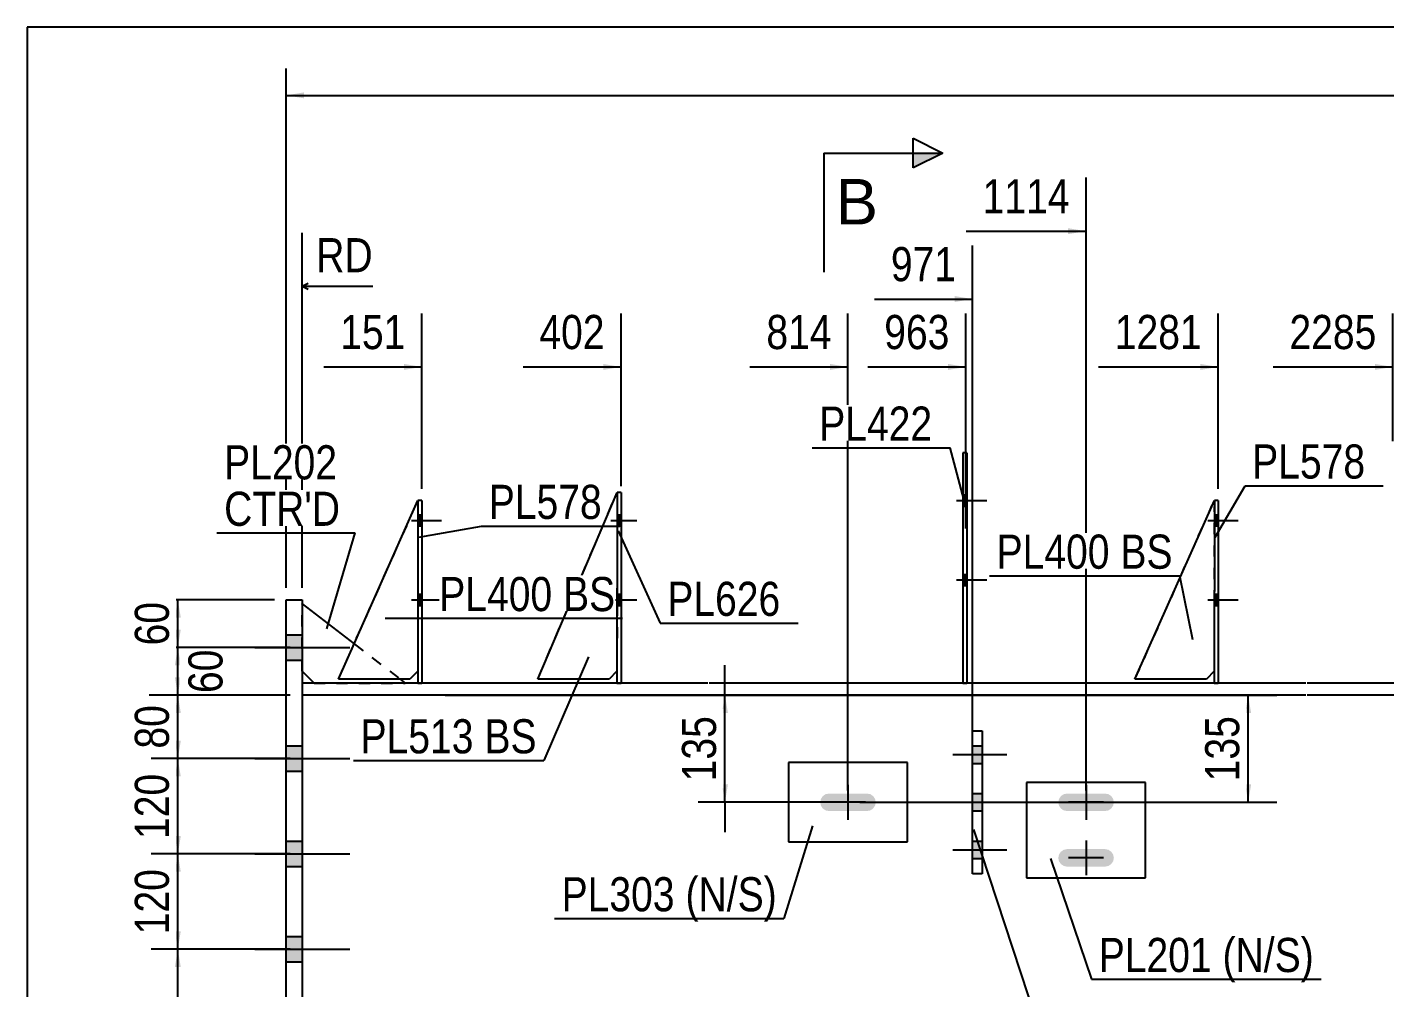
# Model space of a CAD drawing. Header units: millimetres. Extents: x -351 to 51, y -181 to 96.
# Drawn here: x -348.6 to -234.5, y 15.4 to 96.1 of the extents above; entities that cross this region are included whole.
import ezdxf

# ---------------------------------------------------------------- set-up
doc = ezdxf.new("R2010")
doc.units = ezdxf.units.MM
doc.linetypes.add('DXK_LINE_DOT1', pattern=[1.8814, 0.9407, -0.9407])
doc.styles.add('Arial', font='ARIAL.TTF', dxfattribs={"height": 0.2})
doc.styles.add('Arial Narrow', font='ARIALN.TTF', dxfattribs={"height": 0.2})

# ---------------------------------------------------------------- blocks, each defined once
blk = doc.blocks.new('Unknown-623466838-1210')
at = {"color": 5, "linetype": 'Continuous'}
for p, q in [((51.41, 96.07), (-348.59, 96.07)), ((-348.59, 96.07), (-348.59, -180.93))]:
    blk.add_line(p, q, dxfattribs=at)
blk = doc.blocks.new('Part-623466838-2021 - 1946')
at = {"color": 7, "linetype": 'DXK_LINE_DOT1'}
for p, q in [((-291.4, 40), (-325.49, 40)), ((-325.49, 40), (-325.49, -20)), ((-241.17, 40), (-291.3, 40)), ((-209.11, 40), (-241.07, 40))]:
    blk.add_line(p, q, dxfattribs=at)
blk = doc.blocks.new('Part-623466838-2011 - 1946')
at = {"color": 2, "linetype": 'Continuous'}
for p, q in [((-291.4, 41), (-325.49, 41)), ((-325.49, 41), (-325.49, 40)), ((-291.4, 40), (-325.49, 40)), ((-241.17, 41), (-291.3, 41)), ((-241.17, 40), (-291.3, 40)), ((-209.11, 41), (-241.07, 41)), ((-209.11, 40), (-241.07, 40))]:
    blk.add_line(p, q, dxfattribs=at)
blk = doc.blocks.new('Part-623466838-2350 - 1946')
at = {"color": 2, "linetype": 'Continuous'}
for p, q in [((-315.43, 56.33), (-315.77, 56.33)), ((-315.77, 56.33), (-315.77, 41)), ((-315.43, 56.33), (-315.44, 41))]:
    blk.add_line(p, q, dxfattribs=at)
at = {"color": 7, "linetype": 'DXK_LINE_DOT1'}
blk.add_line((-315.77, 41), (-315.44, 41), dxfattribs=at)
blk = doc.blocks.new('Part-623466838-2225 - 1946')
at = {"color": 2, "linetype": 'Continuous'}
for p, q in [((-326.82, 48), (-325.49, 48)), ((-326.82, -28), (-326.82, 48)), ((-325.49, 48), (-325.49, -28)), ((-325.49, -28), (-326.82, -28))]:
    blk.add_line(p, q, dxfattribs=at)
blk = doc.blocks.new('Part-623466838-21240 - 1946')
at = {"color": 2, "linetype": 'Continuous'}
for p, q in [((-299.03, 57), (-299.04, 41)), ((-298.7, 57), (-299.03, 57)), ((-298.7, 57), (-298.7, 41))]:
    blk.add_line(p, q, dxfattribs=at)
at = {"color": 7, "linetype": 'DXK_LINE_DOT1'}
blk.add_line((-299.04, 41), (-298.7, 41), dxfattribs=at)
blk = doc.blocks.new('Part-623466838-2254 - 1946')
at = {"color": 2, "linetype": 'Continuous'}
for p, q in [((-325.49, 47.67), (-321.12, 44.3)), ((-325.49, 42), (-324.49, 41)), ((-317.25, 41.33), (-316.82, 41))]:
    blk.add_line(p, q, dxfattribs=at)
at = {"color": 7, "linetype": 'DXK_LINE_DOT1'}
for p, q in [((-325.49, 42), (-325.49, 47.67)), ((-321.12, 44.3), (-317.25, 41.33)), ((-324.49, 41), (-316.82, 41))]:
    blk.add_line(p, q, dxfattribs=at)
blk = doc.blocks.new('Part-623466838-2530 - 1946')
at = {"color": 2, "linetype": 'Continuous'}
for p, q in [((-269.17, 37), (-268.37, 37)), ((-269.17, 25), (-269.17, 37)), ((-268.37, 37), (-268.37, 25)), ((-268.37, 25), (-269.17, 25))]:
    blk.add_line(p, q, dxfattribs=at)
blk = doc.blocks.new('Part-623466838-2281 - 1946')
at = {"color": 2, "linetype": 'Continuous'}
for p, q in [((-254.64, 32.67), (-264.64, 32.67)), ((-264.64, 32.67), (-264.64, 24.67)), ((-254.64, 24.67), (-254.64, 32.67)), ((-264.64, 24.67), (-254.64, 24.67))]:
    blk.add_line(p, q, dxfattribs=at)
blk = doc.blocks.new('Part-623466838-2318 - 1946')
at = {"color": 2, "linetype": 'Continuous'}
for p, q in [((-248.86, 56.33), (-248.87, 41)), ((-248.53, 56.33), (-248.86, 56.33)), ((-248.53, 56.33), (-248.53, 41))]:
    blk.add_line(p, q, dxfattribs=at)
at = {"color": 7, "linetype": 'DXK_LINE_DOT1'}
blk.add_line((-248.87, 41), (-248.53, 41), dxfattribs=at)
blk = doc.blocks.new('Bolt-623466838-2541 - 1946')
at = {"linetype": 'Continuous'}
for points in [[(-261.75, 31.52), (-261.91, 31.28), (-261.97, 31), (-261.91, 30.72), (-261.75, 30.48), (-261.52, 30.32), (-261.24, 30.27), (-258.04, 30.27), (-257.75, 30.32), (-257.52, 30.48), (-257.36, 30.72), (-257.3, 31), (-257.36, 31.28), (-257.52, 31.52), (-257.75, 31.68), (-258.04, 31.73), (-261.24, 31.73), (-261.52, 31.68)], [(-261.75, 26.85), (-261.91, 26.61), (-261.97, 26.33), (-261.91, 26.05), (-261.75, 25.82), (-261.52, 25.66), (-261.24, 25.6), (-258.04, 25.6), (-257.75, 25.66), (-257.52, 25.82), (-257.36, 26.05), (-257.3, 26.33), (-257.36, 26.61), (-257.52, 26.85), (-257.75, 27.01), (-258.04, 27.07), (-261.24, 27.07), (-261.52, 27.01)]]:
    blk.add_hatch(color=3, dxfattribs=at).paths.add_polyline_path(points)
at = {"color": 3, "linetype": 'Continuous'}
for p, q in [((-259.64, 32.47), (-259.64, 29.53)), ((-258.17, 31), (-261.1, 31)), ((-259.64, 27.8), (-259.64, 24.87)), ((-258.17, 26.33), (-261.1, 26.33))]:
    blk.add_line(p, q, dxfattribs=at)
blk = doc.blocks.new('Bolt-623466838-2543 - 1946')
at = {"linetype": 'Continuous'}
for points in [[(-326.82, 45.07), (-326.82, 42.93), (-325.49, 42.93), (-325.49, 45.07)], [(-326.82, 45.07), (-326.82, 42.93), (-325.49, 42.93), (-325.49, 45.07)], [(-326.82, 35.73), (-326.82, 33.6), (-325.49, 33.6), (-325.49, 35.73)], [(-326.82, 35.73), (-326.82, 33.6), (-325.49, 33.6), (-325.49, 35.73)], [(-326.82, 27.73), (-326.82, 25.6), (-325.49, 25.6), (-325.49, 27.73)], [(-326.82, 27.73), (-326.82, 25.6), (-325.49, 25.6), (-325.49, 27.73)], [(-326.82, 19.73), (-326.82, 17.6), (-325.49, 17.6), (-325.49, 19.73)], [(-326.82, 19.73), (-326.82, 17.6), (-325.49, 17.6), (-325.49, 19.73)], [(-326.82, 2.4), (-326.82, 0.27), (-325.49, 0.27), (-325.49, 2.4)], [(-326.82, 2.4), (-326.82, 0.27), (-325.49, 0.27), (-325.49, 2.4)], [(-326.82, -5.6), (-326.82, -7.73), (-325.49, -7.73), (-325.49, -5.6)], [(-326.82, -5.6), (-326.82, -7.73), (-325.49, -7.73), (-325.49, -5.6)], [(-326.82, -13.6), (-326.82, -15.73), (-325.49, -15.73), (-325.49, -13.6)], [(-326.82, -13.6), (-326.82, -15.73), (-325.49, -15.73), (-325.49, -13.6)], [(-326.82, -22.93), (-326.82, -25.07), (-325.49, -25.07), (-325.49, -22.93)], [(-326.82, -22.93), (-326.82, -25.07), (-325.49, -25.07), (-325.49, -22.93)]]:
    blk.add_hatch(color=3, dxfattribs=at).paths.add_polyline_path(points)
at = {"color": 3, "linetype": 'Continuous'}
for p, q in [((-326.82, 45.07), (-325.49, 45.07)), ((-326.82, 45.07), (-325.49, 45.07)), ((-329.47, 44), (-321.49, 44)), ((-329.47, 44), (-321.49, 44)), ((-326.82, 42.93), (-325.49, 42.93)), ((-326.82, 42.93), (-325.49, 42.93)), ((-326.82, 35.73), (-325.49, 35.73)), ((-326.82, 35.73), (-325.49, 35.73)), ((-329.47, 34.67), (-321.49, 34.67)), ((-329.47, 34.67), (-321.49, 34.67)), ((-326.82, 33.6), (-325.49, 33.6)), ((-326.82, 33.6), (-325.49, 33.6)), ((-326.82, 27.73), (-325.49, 27.73)), ((-326.82, 27.73), (-325.49, 27.73)), ((-329.47, 26.67), (-321.49, 26.67)), ((-329.47, 26.67), (-321.49, 26.67)), ((-326.82, 25.6), (-325.49, 25.6)), ((-326.82, 25.6), (-325.49, 25.6)), ((-326.82, 19.73), (-325.49, 19.73)), ((-326.82, 19.73), (-325.49, 19.73)), ((-329.47, 18.67), (-321.49, 18.67)), ((-329.47, 18.67), (-321.49, 18.67)), ((-326.82, 17.6), (-325.49, 17.6)), ((-326.82, 17.6), (-325.49, 17.6)), ((-326.82, 2.4), (-325.49, 2.4)), ((-326.82, 2.4), (-325.49, 2.4)), ((-329.47, 1.33), (-321.49, 1.33)), ((-329.47, 1.33), (-321.49, 1.33)), ((-326.82, 0.27), (-325.49, 0.27)), ((-326.82, 0.27), (-325.49, 0.27)), ((-326.82, -5.6), (-325.49, -5.6)), ((-326.82, -5.6), (-325.49, -5.6)), ((-329.47, -6.67), (-321.49, -6.67)), ((-329.47, -6.67), (-321.49, -6.67)), ((-326.82, -7.73), (-325.49, -7.73)), ((-326.82, -7.73), (-325.49, -7.73)), ((-326.82, -13.6), (-325.49, -13.6)), ((-326.82, -13.6), (-325.49, -13.6)), ((-329.47, -14.67), (-321.49, -14.67)), ((-329.47, -14.67), (-321.49, -14.67)), ((-326.82, -15.73), (-325.49, -15.73)), ((-326.82, -15.73), (-325.49, -15.73)), ((-326.82, -22.93), (-325.49, -22.93)), ((-326.82, -22.93), (-325.49, -22.93)), ((-329.47, -24), (-321.49, -24)), ((-329.47, -24), (-321.49, -24)), ((-326.82, -25.07), (-325.49, -25.07)), ((-326.82, -25.07), (-325.49, -25.07))]:
    blk.add_line(p, q, dxfattribs=at)
blk = doc.blocks.new('Bolt-623466838-2546 - 1946')
at = {"linetype": 'Continuous'}
for points in [[(-248.53, 54.2), (-248.53, 55.13), (-248.86, 55.13), (-248.86, 54.2)], [(-248.53, 54.2), (-248.53, 55.13), (-248.86, 55.13), (-248.86, 54.2)], [(-248.53, 54.2), (-248.53, 55.13), (-248.86, 55.13), (-248.86, 54.2)], [(-248.53, 47.53), (-248.53, 48.47), (-248.86, 48.47), (-248.87, 47.53)], [(-248.53, 47.53), (-248.53, 48.47), (-248.86, 48.47), (-248.87, 47.53)], [(-248.53, 47.53), (-248.53, 48.47), (-248.86, 48.47), (-248.87, 47.53)]]:
    blk.add_hatch(color=3, dxfattribs=at).paths.add_polyline_path(points)
at = {"color": 3, "linetype": 'Continuous'}
for p, q in [((-248.86, 55.13), (-248.53, 55.13)), ((-248.86, 55.13), (-248.53, 55.13)), ((-248.86, 55.13), (-248.53, 55.13)), ((-249.4, 54.67), (-246.86, 54.67)), ((-249.4, 54.67), (-246.86, 54.67)), ((-249.4, 54.67), (-246.86, 54.67)), ((-248.86, 54.2), (-248.53, 54.2)), ((-248.86, 54.2), (-248.53, 54.2)), ((-248.86, 54.2), (-248.53, 54.2)), ((-249.4, 48), (-246.86, 48)), ((-249.4, 48), (-246.86, 48)), ((-249.4, 48), (-246.86, 48)), ((-248.86, 48.47), (-248.53, 48.47)), ((-248.86, 48.47), (-248.53, 48.47)), ((-248.86, 48.47), (-248.53, 48.47)), ((-248.87, 47.53), (-248.53, 47.53)), ((-248.87, 47.53), (-248.53, 47.53)), ((-248.87, 47.53), (-248.53, 47.53))]:
    blk.add_line(p, q, dxfattribs=at)
blk = doc.blocks.new('Bolt-623466838-2554 - 1946')
at = {"linetype": 'Continuous'}
for points in [[(-315.43, 54.2), (-315.43, 55.13), (-315.77, 55.13), (-315.77, 54.2)], [(-315.43, 54.2), (-315.43, 55.13), (-315.77, 55.13), (-315.77, 54.2)], [(-315.43, 54.2), (-315.43, 55.13), (-315.77, 55.13), (-315.77, 54.2)], [(-315.44, 47.53), (-315.44, 48.47), (-315.77, 48.47), (-315.77, 47.53)], [(-315.44, 47.53), (-315.44, 48.47), (-315.77, 48.47), (-315.77, 47.53)], [(-315.44, 47.53), (-315.44, 48.47), (-315.77, 48.47), (-315.77, 47.53)]]:
    blk.add_hatch(color=3, dxfattribs=at).paths.add_polyline_path(points)
at = {"color": 3, "linetype": 'Continuous'}
for p, q in [((-315.77, 55.13), (-315.43, 55.13)), ((-315.77, 55.13), (-315.43, 55.13)), ((-315.77, 55.13), (-315.43, 55.13)), ((-316.3, 54.67), (-313.77, 54.67)), ((-316.3, 54.67), (-313.77, 54.67)), ((-316.3, 54.67), (-313.77, 54.67)), ((-315.77, 54.2), (-315.43, 54.2)), ((-315.77, 54.2), (-315.43, 54.2)), ((-315.77, 54.2), (-315.43, 54.2)), ((-316.3, 48), (-313.77, 48)), ((-316.3, 48), (-313.77, 48)), ((-316.3, 48), (-313.77, 48)), ((-315.77, 48.47), (-315.44, 48.47)), ((-315.77, 48.47), (-315.44, 48.47)), ((-315.77, 48.47), (-315.44, 48.47)), ((-315.77, 47.53), (-315.44, 47.53)), ((-315.77, 47.53), (-315.44, 47.53)), ((-315.77, 47.53), (-315.44, 47.53))]:
    blk.add_line(p, q, dxfattribs=at)
blk = doc.blocks.new('Bolt-623466838-2555 - 1946')
at = {"linetype": 'Continuous'}
for points in [[(-269.65, 55.87), (-269.65, 56.8), (-269.98, 56.8), (-269.98, 55.87)], [(-269.65, 55.87), (-269.65, 56.8), (-269.98, 56.8), (-269.98, 55.87)], [(-269.65, 49.2), (-269.65, 50.13), (-269.98, 50.13), (-269.98, 49.2)], [(-269.65, 49.2), (-269.65, 50.13), (-269.98, 50.13), (-269.98, 49.2)]]:
    blk.add_hatch(color=3, dxfattribs=at).paths.add_polyline_path(points)
at = {"color": 3, "linetype": 'Continuous'}
for p, q in [((-270.52, 56.33), (-267.98, 56.33)), ((-270.52, 56.33), (-267.98, 56.33)), ((-269.98, 56.8), (-269.65, 56.8)), ((-269.98, 56.8), (-269.65, 56.8)), ((-269.98, 55.87), (-269.65, 55.87)), ((-269.98, 55.87), (-269.65, 55.87)), ((-270.52, 49.67), (-267.98, 49.67)), ((-270.52, 49.67), (-267.98, 49.67)), ((-269.98, 50.13), (-269.65, 50.13)), ((-269.98, 50.13), (-269.65, 50.13)), ((-269.98, 49.2), (-269.65, 49.2)), ((-269.98, 49.2), (-269.65, 49.2))]:
    blk.add_line(p, q, dxfattribs=at)
blk = doc.blocks.new('Bolt-623466838-2556 - 1946')
at = {"linetype": 'Continuous'}
for points in [[(-269.17, 35.73), (-269.17, 34.27), (-268.37, 34.27), (-268.37, 35.73)], [(-269.17, 31.73), (-269.17, 30.27), (-268.37, 30.27), (-268.37, 31.73)], [(-269.17, 27.73), (-269.17, 26.27), (-268.37, 26.27), (-268.37, 27.73)]]:
    blk.add_hatch(color=3, dxfattribs=at).paths.add_polyline_path(points)
at = {"color": 3, "linetype": 'Continuous'}
for p, q in [((-269.17, 35.73), (-268.37, 35.73)), ((-270.83, 35), (-266.3, 35)), ((-269.17, 34.27), (-268.37, 34.27)), ((-270.83, 31), (-266.3, 31)), ((-269.17, 31.73), (-268.37, 31.73)), ((-269.17, 30.27), (-268.37, 30.27)), ((-269.17, 27.73), (-268.37, 27.73)), ((-270.83, 27), (-266.3, 27)), ((-269.17, 26.27), (-268.37, 26.27))]:
    blk.add_line(p, q, dxfattribs=at)
blk = doc.blocks.new('Bolt-623466838-2557 - 1946')
at = {"linetype": 'Continuous'}
blk.add_hatch(color=3, dxfattribs=at).paths.add_polyline_path([(-281.75, 31.52), (-281.91, 31.28), (-281.97, 31), (-281.91, 30.72), (-281.75, 30.48), (-281.52, 30.32), (-281.24, 30.27), (-278.04, 30.27), (-277.75, 30.32), (-277.52, 30.48), (-277.36, 30.72), (-277.3, 31), (-277.36, 31.28), (-277.52, 31.52), (-277.75, 31.68), (-278.04, 31.73), (-281.24, 31.73), (-281.52, 31.68)])
at = {"color": 3, "linetype": 'Continuous'}
for p, q in [((-279.64, 32.47), (-279.64, 29.53)), ((-278.17, 31), (-281.1, 31))]:
    blk.add_line(p, q, dxfattribs=at)
blk = doc.blocks.new('Part-623466838-2610 - 1946')
at = {"color": 2, "linetype": 'Continuous'}
for p, q in [((-274.63, 34.33), (-284.64, 34.33)), ((-284.64, 34.33), (-284.64, 27.67)), ((-274.63, 27.67), (-274.63, 34.33)), ((-284.64, 27.67), (-274.63, 27.67))]:
    blk.add_line(p, q, dxfattribs=at)
blk = doc.blocks.new('Bolt-623466838-21248 - 1946')
at = {"linetype": 'Continuous'}
for points in [[(-298.7, 54.2), (-298.7, 55.13), (-299.03, 55.13), (-299.03, 54.2)], [(-298.7, 54.2), (-298.7, 55.13), (-299.03, 55.13), (-299.03, 54.2)], [(-298.7, 54.2), (-298.7, 55.13), (-299.03, 55.13), (-299.03, 54.2)], [(-298.7, 47.53), (-298.7, 48.47), (-299.04, 48.47), (-299.04, 47.53)], [(-298.7, 47.53), (-298.7, 48.47), (-299.04, 48.47), (-299.04, 47.53)], [(-298.7, 47.53), (-298.7, 48.47), (-299.04, 48.47), (-299.04, 47.53)]]:
    blk.add_hatch(color=3, dxfattribs=at).paths.add_polyline_path(points)
at = {"color": 3, "linetype": 'Continuous'}
for p, q in [((-299.03, 55.13), (-298.7, 55.13)), ((-299.03, 55.13), (-298.7, 55.13)), ((-299.03, 55.13), (-298.7, 55.13)), ((-299.57, 54.67), (-297.37, 54.67)), ((-299.57, 54.67), (-297.37, 54.67)), ((-299.57, 54.67), (-297.37, 54.67)), ((-299.03, 54.2), (-298.7, 54.2)), ((-299.03, 54.2), (-298.7, 54.2)), ((-299.03, 54.2), (-298.7, 54.2)), ((-299.57, 48), (-297.37, 48)), ((-299.57, 48), (-297.37, 48)), ((-299.57, 48), (-297.37, 48)), ((-299.04, 48.47), (-298.7, 48.47)), ((-299.04, 48.47), (-298.7, 48.47)), ((-299.04, 48.47), (-298.7, 48.47)), ((-299.04, 47.53), (-298.7, 47.53)), ((-299.04, 47.53), (-298.7, 47.53)), ((-299.04, 47.53), (-298.7, 47.53))]:
    blk.add_line(p, q, dxfattribs=at)
blk = doc.blocks.new('Part-623466838-2640 - 1946')
at = {"color": 2, "linetype": 'Continuous'}
for p, q in [((-269.65, 60.33), (-269.98, 60.33)), ((-269.98, 60.33), (-269.98, 41)), ((-269.65, 60.33), (-269.65, 41))]:
    blk.add_line(p, q, dxfattribs=at)
at = {"color": 7, "linetype": 'DXK_LINE_DOT1'}
blk.add_line((-269.98, 41), (-269.65, 41), dxfattribs=at)
blk = doc.blocks.new('Part-623466838-12583 - 1946')
at = {"color": 2, "linetype": 'Continuous'}
for p, q in [((-255.53, 41.33), (-248.86, 56.33)), ((-249.53, 41.33), (-255.53, 41.33)), ((-248.87, 42), (-249.53, 41.33))]:
    blk.add_line(p, q, dxfattribs=at)
at = {"color": 7, "linetype": 'DXK_LINE_DOT1'}
blk.add_line((-248.86, 56.33), (-248.87, 42), dxfattribs=at)
blk = doc.blocks.new('Part-623466838-12584 - 1946')
at = {"color": 2, "linetype": 'Continuous'}
for p, q in [((-322.44, 41.33), (-315.77, 56.33)), ((-316.44, 41.33), (-322.44, 41.33)), ((-315.77, 42), (-316.44, 41.33))]:
    blk.add_line(p, q, dxfattribs=at)
at = {"color": 7, "linetype": 'DXK_LINE_DOT1'}
blk.add_line((-315.77, 56.33), (-315.77, 42), dxfattribs=at)
blk = doc.blocks.new('Part-623466838-12590 - 1946')
at = {"color": 7, "linetype": 'DXK_LINE_DOT1'}
for p, q in [((-255.53, 41.33), (-248.86, 56.33)), ((-249.53, 41.33), (-255.53, 41.33)), ((-248.87, 42), (-249.53, 41.33))]:
    blk.add_line(p, q, dxfattribs=at)
blk = doc.blocks.new('Part-623466838-12591 - 1946')
at = {"color": 7, "linetype": 'DXK_LINE_DOT1'}
for p, q in [((-322.44, 41.33), (-315.77, 56.33)), ((-316.44, 41.33), (-322.44, 41.33)), ((-315.77, 42), (-316.44, 41.33))]:
    blk.add_line(p, q, dxfattribs=at)
blk = doc.blocks.new('Part-623466838-21241 - 1946')
at = {"color": 7, "linetype": 'DXK_LINE_DOT1'}
for p, q in [((-305.7, 41.33), (-299.03, 57)), ((-299.03, 57), (-299.04, 42)), ((-299.7, 41.33), (-305.7, 41.33)), ((-299.04, 42), (-299.7, 41.33))]:
    blk.add_line(p, q, dxfattribs=at)
blk = doc.blocks.new('Part-623466838-21242 - 1946')
at = {"color": 2, "linetype": 'Continuous'}
for p, q in [((-305.7, 41.33), (-299.03, 57)), ((-299.7, 41.33), (-305.7, 41.33)), ((-299.04, 42), (-299.7, 41.33))]:
    blk.add_line(p, q, dxfattribs=at)
blk = doc.blocks.new('StraightDimension-623466838-10819 - 1946')
at = {"linetype": 'Continuous'}
for points in [[(-336.18, 17.17), (-335.93, 18.67), (-335.68, 17.17)], [(-335.68, 2.83), (-335.93, 1.33), (-336.18, 2.83)]]:
    blk.add_hatch(color=7, dxfattribs=at).paths.add_polyline_path(points)
at = {"color": 7, "linetype": 'Continuous'}
for p, q in [((-326.49, 18.67), (-338.18, 18.67)), ((-335.93, 1.33), (-335.93, 18.67)), ((-326.49, 1.33), (-338.18, 1.33))]:
    blk.add_line(p, q, dxfattribs=at)
at = {"color": 0}
blk.add_wipeout([(-336.08, 13.34), (-340.28, 13.34), (-340.28, 6.66), (-336.08, 6.66)], dxfattribs=at)
at = {"color": 3, "style": 'Arial Narrow'}
blk.add_text('260', height=2.863, rotation=90.0002, dxfattribs=at).set_placement((-336.68, 7.26))
blk = doc.blocks.new('StraightDimension-623466838-3139 - 1946')
at = {"linetype": 'Continuous'}
blk.add_hatch(color=7, dxfattribs=at).paths.add_polyline_path([(-325.32, 90.1), (-326.82, 90.35), (-325.32, 90.6)])
at = {"color": 7, "linetype": 'Continuous'}
for p, q in [((-326.82, 49), (-326.82, 92.6)), ((-326.82, 90.35), (35.49, 90.35))]:
    blk.add_line(p, q, dxfattribs=at)
blk = doc.blocks.new('StraightDimension-623466838-11013 - 1946')
at = {"linetype": 'Continuous'}
for points in [[(-246.27, 38.5), (-246.02, 40), (-245.77, 38.5)], [(-245.77, 32.5), (-246.02, 31), (-246.27, 32.5)]]:
    blk.add_hatch(color=7, dxfattribs=at).paths.add_polyline_path(points)
at = {"color": 7, "linetype": 'Continuous'}
for p, q in [((-313.48, 40), (-243.62, 40)), ((-246.02, 31), (-246.02, 40)), ((-278.64, 31), (-243.62, 31))]:
    blk.add_line(p, q, dxfattribs=at)
at = {"color": 0}
blk.add_wipeout([(-246.17, 38.84), (-250.37, 38.84), (-250.37, 32.16), (-246.17, 32.16)], dxfattribs=at)
at = {"color": 3, "style": 'Arial Narrow'}
blk.add_text('135', height=2.863, rotation=90.0002, dxfattribs=at).set_placement((-246.77, 32.76))
blk = doc.blocks.new('StraightDimension-623466838-10817 - 1946')
at = {"linetype": 'Continuous'}
for points in [[(-336.18, 33.17), (-335.93, 34.67), (-335.68, 33.17)], [(-335.68, 28.17), (-335.93, 26.67), (-336.18, 28.17)]]:
    blk.add_hatch(color=7, dxfattribs=at).paths.add_polyline_path(points)
at = {"color": 7, "linetype": 'Continuous'}
for p, q in [((-326.48, 34.67), (-338.18, 34.67)), ((-335.93, 26.67), (-335.93, 34.67)), ((-326.49, 26.67), (-338.18, 26.67))]:
    blk.add_line(p, q, dxfattribs=at)
at = {"color": 0}
blk.add_wipeout([(-336.08, 34.01), (-340.28, 34.01), (-340.28, 27.32), (-336.08, 27.32)], dxfattribs=at)
at = {"color": 3, "style": 'Arial Narrow'}
blk.add_text('120', height=2.863, rotation=90.0002, dxfattribs=at).set_placement((-336.68, 27.92))
blk = doc.blocks.new('StraightDimension-623466838-25640 - 1946')
at = {"linetype": 'Continuous'}
blk.add_hatch(color=7, dxfattribs=at).paths.add_polyline_path([(-250.03, 67.8), (-248.53, 67.55), (-250.03, 67.3)])
at = {"color": 7, "linetype": 'Continuous'}
for p, q in [((-248.53, 57.33), (-248.53, 72.05)), ((-258.59, 67.55), (-248.53, 67.55))]:
    blk.add_line(p, q, dxfattribs=at)
at = {"color": 0}
blk.add_wipeout([(-249.31, 68.45), (-249.31, 72.65), (-257.82, 72.65), (-257.82, 68.45)], dxfattribs=at)
at = {"color": 3, "style": 'Arial Narrow'}
blk.add_text('1281', height=2.863, dxfattribs=at).set_placement((-257.22, 69.05))
blk = doc.blocks.new('StraightDimension-623466838-10815 - 1946')
at = {"linetype": 'Continuous'}
for points in [[(-336.18, 42.5), (-335.93, 44), (-335.68, 42.5)], [(-335.68, 41.5), (-335.93, 40), (-336.18, 41.5)]]:
    blk.add_hatch(color=7, dxfattribs=at).paths.add_polyline_path(points)
at = {"color": 7, "linetype": 'Continuous'}
for p, q in [((-326.49, 44), (-338.33, 44)), ((-335.93, 40), (-335.93, 44)), ((-326.49, 40), (-338.33, 40))]:
    blk.add_line(p, q, dxfattribs=at)
at = {"color": 0}
blk.add_wipeout([(-331.58, 44.43), (-335.78, 44.43), (-335.78, 39.57), (-331.58, 39.57)], dxfattribs=at)
at = {"color": 3, "style": 'Arial Narrow'}
blk.add_text('60', height=2.863, rotation=90.0002, dxfattribs=at).set_placement((-332.18, 40.17))
blk = doc.blocks.new('StraightDimension-623466838-10814 - 1946')
at = {"linetype": 'Continuous'}
for points in [[(-336.18, 46.5), (-335.93, 48), (-335.68, 46.5)], [(-335.68, 45.5), (-335.93, 44), (-336.18, 45.5)]]:
    blk.add_hatch(color=7, dxfattribs=at).paths.add_polyline_path(points)
at = {"color": 7, "linetype": 'Continuous'}
for p, q in [((-327.82, 48), (-338.18, 48)), ((-335.93, 44), (-335.93, 48)), ((-326.49, 44), (-338.18, 44))]:
    blk.add_line(p, q, dxfattribs=at)
at = {"color": 0}
blk.add_wipeout([(-336.08, 48.43), (-340.28, 48.43), (-340.28, 43.57), (-336.08, 43.57)], dxfattribs=at)
at = {"color": 3, "style": 'Arial Narrow'}
blk.add_text('60', height=2.863, rotation=90.0002, dxfattribs=at).set_placement((-336.68, 44.17))
blk = doc.blocks.new('StraightDimension-623466838-10816 - 1946')
at = {"linetype": 'Continuous'}
for points in [[(-336.18, 38.5), (-335.93, 40), (-335.68, 38.5)], [(-335.68, 36.17), (-335.93, 34.67), (-336.18, 36.17)]]:
    blk.add_hatch(color=7, dxfattribs=at).paths.add_polyline_path(points)
at = {"color": 7, "linetype": 'Continuous'}
for p, q in [((-326.49, 40), (-338.18, 40)), ((-335.93, 34.67), (-335.93, 40)), ((-326.48, 34.67), (-338.18, 34.67))]:
    blk.add_line(p, q, dxfattribs=at)
at = {"color": 0}
blk.add_wipeout([(-336.08, 39.76), (-340.28, 39.76), (-340.28, 34.91), (-336.08, 34.91)], dxfattribs=at)
at = {"color": 3, "style": 'Arial Narrow'}
blk.add_text('80', height=2.863, rotation=90.0002, dxfattribs=at).set_placement((-336.68, 35.51))
blk = doc.blocks.new('StraightDimension-623466838-25644 - 1946')
at = {"linetype": 'Continuous'}
blk.add_hatch(color=7, dxfattribs=at).paths.add_polyline_path([(-281.14, 67.8), (-279.64, 67.55), (-281.14, 67.3)])
at = {"color": 7, "linetype": 'Continuous'}
for p, q in [((-279.64, 32), (-279.64, 72.05)), ((-287.87, 67.55), (-279.64, 67.55))]:
    blk.add_line(p, q, dxfattribs=at)
at = {"color": 0}
blk.add_wipeout([(-280.41, 68.45), (-280.41, 72.65), (-287.09, 72.65), (-287.09, 68.45)], dxfattribs=at)
at = {"color": 3, "style": 'Arial Narrow'}
blk.add_text('814', height=2.863, dxfattribs=at).set_placement((-286.49, 69.05))
blk = doc.blocks.new('StraightDimension-623466838-10818 - 1946')
at = {"linetype": 'Continuous'}
for points in [[(-336.18, 25.17), (-335.93, 26.67), (-335.68, 25.17)], [(-335.68, 20.17), (-335.93, 18.67), (-336.18, 20.17)]]:
    blk.add_hatch(color=7, dxfattribs=at).paths.add_polyline_path(points)
at = {"color": 7, "linetype": 'Continuous'}
for p, q in [((-326.49, 26.67), (-338.18, 26.67)), ((-335.93, 18.67), (-335.93, 26.67)), ((-326.49, 18.67), (-338.18, 18.67))]:
    blk.add_line(p, q, dxfattribs=at)
at = {"color": 0}
blk.add_wipeout([(-336.08, 26.01), (-340.28, 26.01), (-340.28, 19.32), (-336.08, 19.32)], dxfattribs=at)
at = {"color": 3, "style": 'Arial Narrow'}
blk.add_text('120', height=2.863, rotation=90.0002, dxfattribs=at).set_placement((-336.68, 19.92))
blk = doc.blocks.new('StraightDimension-623466838-25352 - 1946')
at = {"linetype": 'Continuous'}
for points in [[(-290.22, 38.5), (-289.97, 40), (-289.72, 38.5)], [(-289.72, 32.5), (-289.97, 31), (-290.22, 32.5)]]:
    blk.add_hatch(color=7, dxfattribs=at).paths.add_polyline_path(points)
at = {"color": 7, "linetype": 'Continuous'}
for p, q in [((-289.97, 40), (-289.97, 42.5)), ((-280.64, 40), (-292.22, 40)), ((-289.97, 31), (-289.97, 40)), ((-280.64, 31), (-292.22, 31)), ((-289.97, 31), (-289.97, 28.5))]:
    blk.add_line(p, q, dxfattribs=at)
at = {"color": 0}
blk.add_wipeout([(-290.12, 38.84), (-294.32, 38.84), (-294.32, 32.16), (-290.12, 32.16)], dxfattribs=at)
at = {"color": 3, "style": 'Arial Narrow'}
blk.add_text('135', height=2.863, rotation=90.0002, dxfattribs=at).set_placement((-290.72, 32.76))
blk = doc.blocks.new('StraightDimension-623466838-25639 - 1946')
at = {"linetype": 'Continuous'}
blk.add_hatch(color=7, dxfattribs=at).paths.add_polyline_path([(-235.37, 67.8), (-233.87, 67.55), (-235.37, 67.3)])
at = {"color": 7, "linetype": 'Continuous'}
for p, q in [((-233.87, 61.33), (-233.87, 72.05)), ((-243.93, 67.55), (-233.87, 67.55))]:
    blk.add_line(p, q, dxfattribs=at)
at = {"color": 0}
blk.add_wipeout([(-234.64, 68.45), (-234.64, 72.65), (-243.15, 72.65), (-243.15, 68.45)], dxfattribs=at)
at = {"color": 3, "style": 'Arial Narrow'}
blk.add_text('2285', height=2.863, dxfattribs=at).set_placement((-242.55, 69.05))
blk = doc.blocks.new('StraightDimension-623466838-25641 - 1946')
at = {"linetype": 'Continuous'}
blk.add_hatch(color=7, dxfattribs=at).paths.add_polyline_path([(-261.14, 79.2), (-259.64, 78.95), (-261.14, 78.7)])
at = {"color": 7, "linetype": 'Continuous'}
for p, q in [((-259.64, 32), (-259.64, 83.45)), ((-269.7, 78.95), (-259.64, 78.95))]:
    blk.add_line(p, q, dxfattribs=at)
at = {"color": 0}
blk.add_wipeout([(-260.41, 79.85), (-260.41, 84.05), (-268.92, 84.05), (-268.92, 79.85)], dxfattribs=at)
at = {"color": 3, "style": 'Arial Narrow'}
blk.add_text('1114', height=2.863, dxfattribs=at).set_placement((-268.32, 80.45))
blk = doc.blocks.new('StraightDimension-623466838-25642 - 1946')
at = {"linetype": 'Continuous'}
blk.add_hatch(color=7, dxfattribs=at).paths.add_polyline_path([(-270.67, 73.5), (-269.17, 73.25), (-270.67, 73)])
at = {"color": 7, "linetype": 'Continuous'}
for p, q in [((-269.17, 26), (-269.17, 77.75)), ((-277.4, 73.25), (-269.17, 73.25))]:
    blk.add_line(p, q, dxfattribs=at)
at = {"color": 0}
blk.add_wipeout([(-269.94, 74.15), (-269.94, 78.35), (-276.63, 78.35), (-276.63, 74.15)], dxfattribs=at)
at = {"color": 3, "style": 'Arial Narrow'}
blk.add_text('971', height=2.863, dxfattribs=at).set_placement((-276.03, 74.75))
blk = doc.blocks.new('StraightDimension-623466838-25643 - 1946')
at = {"linetype": 'Continuous'}
blk.add_hatch(color=7, dxfattribs=at).paths.add_polyline_path([(-271.23, 67.8), (-269.73, 67.55), (-271.23, 67.3)])
at = {"color": 7, "linetype": 'Continuous'}
for p, q in [((-269.73, 54), (-269.73, 72.05)), ((-277.97, 67.55), (-269.73, 67.55))]:
    blk.add_line(p, q, dxfattribs=at)
at = {"color": 0}
blk.add_wipeout([(-270.51, 68.45), (-270.51, 72.65), (-277.19, 72.65), (-277.19, 68.45)], dxfattribs=at)
at = {"color": 3, "style": 'Arial Narrow'}
blk.add_text('963', height=2.863, dxfattribs=at).set_placement((-276.59, 69.05))
blk = doc.blocks.new('StraightDimension-623466838-25645 - 1946')
at = {"linetype": 'Continuous'}
blk.add_hatch(color=7, dxfattribs=at).paths.add_polyline_path([(-300.2, 67.8), (-298.7, 67.55), (-300.2, 67.3)])
at = {"color": 7, "linetype": 'Continuous'}
for p, q in [((-298.7, 57.53), (-298.7, 72.05)), ((-306.93, 67.55), (-298.7, 67.55))]:
    blk.add_line(p, q, dxfattribs=at)
at = {"color": 0}
blk.add_wipeout([(-299.48, 68.45), (-299.48, 72.65), (-306.16, 72.65), (-306.16, 68.45)], dxfattribs=at)
at = {"color": 3, "style": 'Arial Narrow'}
blk.add_text('402', height=2.863, dxfattribs=at).set_placement((-305.56, 69.05))
blk = doc.blocks.new('StraightDimension-623466838-25646 - 1946')
at = {"linetype": 'Continuous'}
blk.add_hatch(color=7, dxfattribs=at).paths.add_polyline_path([(-316.93, 67.8), (-315.43, 67.55), (-316.93, 67.3)])
at = {"color": 7, "linetype": 'Continuous'}
for p, q in [((-325.49, 49), (-325.49, 78.8)), ((-324.99, 74.05), (-325.49, 74.3)), ((-319.55, 74.3), (-325.49, 74.3)), ((-315.43, 57.33), (-315.43, 72.05)), ((-323.67, 67.55), (-315.43, 67.55))]:
    blk.add_line(p, q, dxfattribs=at)
at = {"color": 0, "linetype": 'Continuous'}
blk.add_wipeout([(-318.95, 74.9), (-318.95, 79.1), (-324.9, 79.1), (-324.9, 74.9)], dxfattribs=at)
at = {"color": 0}
blk.add_wipeout([(-316.21, 68.45), (-316.21, 72.65), (-322.89, 72.65), (-322.89, 68.45)], dxfattribs=at)
at = {"color": 7, "linetype": 'Continuous'}
blk.add_line((-324.99, 74.55), (-325.49, 74.3), dxfattribs=at)
at = {"color": 3, "linetype": 'Continuous', "style": 'Arial Narrow'}
blk.add_text('RD', height=2.863, dxfattribs=at).set_placement((-324.3, 75.5))
at = {"color": 3, "style": 'Arial Narrow'}
blk.add_text('151', height=2.863, dxfattribs=at).set_placement((-322.29, 69.05))
blk = doc.blocks.new('Mark-623466838-2346 - 1946')
at = {"color": 7, "linetype": 'Continuous'}
for p, q in [((-315.68, 53.25), (-310.41, 54.19)), ((-310.41, 54.19), (-298.81, 54.19))]:
    blk.add_line(p, q, dxfattribs=at)
at = {"color": 0}
blk.add_wipeout([(-300.31, 54.79), (-300.31, 57.79), (-309.81, 57.79), (-309.81, 54.79)], dxfattribs=at)
blk.add_wipeout([(-300.31, 54.79), (-300.31, 57.79), (-309.81, 57.79), (-309.81, 54.79)], dxfattribs=at)
at = {"color": 3, "style": 'Arial Narrow'}
blk.add_text('PL578', height=2.863, dxfattribs=at).set_placement((-309.81, 54.79))
blk = doc.blocks.new('Mark-623466838-2250 - 1946')
at = {"color": 7, "linetype": 'Continuous'}
for p in [(-332.64, 53.61), (-323.4, 45.55)]:
    blk.add_line(p, (-321.04, 53.61), dxfattribs=at)
at = {"color": 0}
for points in [[(-322.54, 58.11), (-322.54, 61.11), (-332.04, 61.11), (-332.04, 58.11)], [(-322.29, 54.21), (-322.29, 57.21), (-332.04, 57.21), (-332.04, 54.21)]]:
    blk.add_wipeout(points, dxfattribs=at)
for points in [[(-322.54, 58.11), (-322.54, 61.11), (-332.04, 61.11), (-332.04, 58.11)], [(-322.29, 54.21), (-322.29, 57.21), (-332.04, 57.21), (-332.04, 54.21)]]:
    blk.add_wipeout(points, dxfattribs=at)
at = {"color": 3, "style": 'Arial Narrow'}
blk.add_text('PL202', height=2.863, dxfattribs=at).set_placement((-332.04, 58.11))
at = {"color": 1, "style": 'Arial Narrow'}
blk.add_text("CTR'D", height=2.863, dxfattribs=at).set_placement((-332.04, 54.21))
blk = doc.blocks.new('Mark-623466838-2526 - 1946')
at = {"color": 7, "linetype": 'Continuous'}
for p, q in [((-269.1, 28.72), (-263, 10.23)), ((-263, 10.23), (-243.74, 10.23))]:
    blk.add_line(p, q, dxfattribs=at)
at = {"color": 0}
for points in [[(-252.9, 10.83), (-252.9, 13.83), (-262.4, 13.83), (-262.4, 10.83)], [(-244.34, 10.83), (-244.34, 13.83), (-252, 13.83), (-252, 10.83)]]:
    blk.add_wipeout(points, dxfattribs=at)
for points in [[(-252.9, 10.83), (-252.9, 13.83), (-262.4, 13.83), (-262.4, 10.83)], [(-244.34, 10.83), (-244.34, 13.83), (-252, 13.83), (-252, 10.83)]]:
    blk.add_wipeout(points, dxfattribs=at)
at = {"color": 3, "style": 'Arial Narrow'}
for s, p in [('PL426', (-262.4, 10.83)), ('(N/', (-252, 10.83)), ('S)', (-247.62, 10.83))]:
    blk.add_text(s, height=2.863, dxfattribs=at).set_placement(p)
blk = doc.blocks.new('Mark-623466838-2277 - 1946')
at = {"color": 7, "linetype": 'Continuous'}
for p, q in [((-262.62, 26.29), (-259.17, 16.15)), ((-259.17, 16.15), (-239.9, 16.15))]:
    blk.add_line(p, q, dxfattribs=at)
at = {"color": 0}
for points in [[(-249.07, 16.75), (-249.07, 19.75), (-258.57, 19.75), (-258.57, 16.75)], [(-240.5, 16.75), (-240.5, 19.75), (-248.17, 19.75), (-248.17, 16.75)]]:
    blk.add_wipeout(points, dxfattribs=at)
for points in [[(-249.07, 16.75), (-249.07, 19.75), (-258.57, 19.75), (-258.57, 16.75)], [(-240.5, 16.75), (-240.5, 19.75), (-248.17, 19.75), (-248.17, 16.75)]]:
    blk.add_wipeout(points, dxfattribs=at)
at = {"color": 3, "style": 'Arial Narrow'}
for s, p in [('PL201', (-258.57, 16.75)), ('(N/', (-248.17, 16.75)), ('S)', (-243.79, 16.75))]:
    blk.add_text(s, height=2.863, dxfattribs=at).set_placement(p)
blk = doc.blocks.new('Mark-623466838-2314 - 1946')
at = {"color": 7, "linetype": 'Continuous'}
for p, q in [((-248.78, 53.25), (-246.28, 57.58)), ((-246.28, 57.58), (-234.68, 57.58))]:
    blk.add_line(p, q, dxfattribs=at)
at = {"color": 0}
blk.add_wipeout([(-236.18, 58.18), (-236.18, 61.18), (-245.68, 61.18), (-245.68, 58.18)], dxfattribs=at)
blk.add_wipeout([(-236.18, 58.18), (-236.18, 61.18), (-245.68, 61.18), (-245.68, 58.18)], dxfattribs=at)
at = {"color": 3, "style": 'Arial Narrow'}
blk.add_text('PL578', height=2.863, dxfattribs=at).set_placement((-245.68, 58.18))
blk = doc.blocks.new('Mark-623466838-21315 - 1946')
at = {"color": 7, "linetype": 'Continuous'}
for p, q in [((-298.95, 53.78), (-295.41, 46.05)), ((-295.41, 46.05), (-283.81, 46.05))]:
    blk.add_line(p, q, dxfattribs=at)
at = {"color": 0}
blk.add_wipeout([(-285.31, 46.65), (-285.31, 49.65), (-294.81, 49.65), (-294.81, 46.65)], dxfattribs=at)
blk.add_wipeout([(-285.31, 46.65), (-285.31, 49.65), (-294.81, 49.65), (-294.81, 46.65)], dxfattribs=at)
at = {"color": 3, "style": 'Arial Narrow'}
blk.add_text('PL626', height=2.863, dxfattribs=at).set_placement((-294.81, 46.65))
blk = doc.blocks.new('Mark-623466838-2606 - 1946')
at = {"color": 7, "linetype": 'Continuous'}
for p in [(-282.62, 29.02), (-304.29, 21.25)]:
    blk.add_line(p, (-285.02, 21.25), dxfattribs=at)
at = {"color": 0}
for points in [[(-294.18, 21.85), (-294.18, 24.85), (-303.69, 24.85), (-303.69, 21.85)], [(-285.62, 21.85), (-285.62, 24.85), (-293.28, 24.85), (-293.28, 21.85)]]:
    blk.add_wipeout(points, dxfattribs=at)
for points in [[(-294.18, 21.85), (-294.18, 24.85), (-303.69, 24.85), (-303.69, 21.85)], [(-285.62, 21.85), (-285.62, 24.85), (-293.28, 24.85), (-293.28, 21.85)]]:
    blk.add_wipeout(points, dxfattribs=at)
at = {"color": 3, "style": 'Arial Narrow'}
for s, p in [('PL303', (-303.69, 21.85)), ('(N/', (-293.28, 21.85)), ('S)', (-288.9, 21.85))]:
    blk.add_text(s, height=2.863, dxfattribs=at).set_placement(p)
blk = doc.blocks.new('Mark-623466838-2636 - 1946')
at = {"color": 7, "linetype": 'Continuous'}
for p in [(-282.65, 60.76), (-269.9, 56.45)]:
    blk.add_line(p, (-271.05, 60.76), dxfattribs=at)
at = {"color": 0}
blk.add_wipeout([(-272.55, 61.36), (-272.55, 64.36), (-282.05, 64.36), (-282.05, 61.36)], dxfattribs=at)
blk.add_wipeout([(-272.55, 61.36), (-272.55, 64.36), (-282.05, 64.36), (-282.05, 61.36)], dxfattribs=at)
at = {"color": 3, "style": 'Arial Narrow'}
blk.add_text('PL422', height=2.863, dxfattribs=at).set_placement((-282.05, 61.36))
blk = doc.blocks.new('MarkSet-623466838-12665 - 1946')
at = {"color": 7, "linetype": 'Continuous'}
for p in [(-267.75, 50.01), (-250.68, 44.64)]:
    blk.add_line(p, (-251.77, 50.01), dxfattribs=at)
at = {"color": 0}
for points in [[(-257.65, 50.61), (-257.65, 53.61), (-267.15, 53.61), (-267.15, 50.61)], [(-252.37, 50.61), (-252.37, 53.61), (-256.75, 53.61), (-256.75, 50.61)]]:
    blk.add_wipeout(points, dxfattribs=at)
for points in [[(-257.65, 50.61), (-257.65, 53.61), (-267.15, 53.61), (-267.15, 50.61)], [(-252.37, 50.61), (-252.37, 53.61), (-256.75, 53.61), (-256.75, 50.61)]]:
    blk.add_wipeout(points, dxfattribs=at)
at = {"color": 3, "style": 'Arial Narrow'}
for s, p in [('PL400', (-267.15, 50.61)), ('BS', (-256.75, 50.61))]:
    blk.add_text(s, height=2.863, dxfattribs=at).set_placement(p)
blk = doc.blocks.new('MarkSet-623466838-12676 - 1946')
at = {"color": 7, "linetype": 'Continuous'}
for p, q in [((-318.5, 46.45), (-314.57, 46.45)), ((-314.57, 46.45), (-298.58, 46.45))]:
    blk.add_line(p, q, dxfattribs=at)
at = {"color": 0}
for points in [[(-304.47, 47.05), (-304.47, 50.05), (-313.97, 50.05), (-313.97, 47.05)], [(-299.18, 47.05), (-299.18, 50.05), (-303.57, 50.05), (-303.57, 47.05)]]:
    blk.add_wipeout(points, dxfattribs=at)
for points in [[(-304.47, 47.05), (-304.47, 50.05), (-313.97, 50.05), (-313.97, 47.05)], [(-299.18, 47.05), (-299.18, 50.05), (-303.57, 50.05), (-303.57, 47.05)]]:
    blk.add_wipeout(points, dxfattribs=at)
at = {"color": 3, "style": 'Arial Narrow'}
for s, p in [('PL400', (-313.97, 47.05)), ('BS', (-303.57, 47.05))]:
    blk.add_text(s, height=2.863, dxfattribs=at).set_placement(p)
blk = doc.blocks.new('MarkSet-623466838-21310 - 1946')
at = {"color": 7, "linetype": 'Continuous'}
for p in [(-301.43, 43.22), (-321.18, 34.51)]:
    blk.add_line(p, (-305.19, 34.51), dxfattribs=at)
at = {"color": 0}
for points in [[(-311.07, 35.11), (-311.07, 38.11), (-320.58, 38.11), (-320.58, 35.11)], [(-305.79, 35.11), (-305.79, 38.11), (-310.17, 38.11), (-310.17, 35.11)]]:
    blk.add_wipeout(points, dxfattribs=at)
for points in [[(-311.07, 35.11), (-311.07, 38.11), (-320.58, 38.11), (-320.58, 35.11)], [(-305.79, 35.11), (-305.79, 38.11), (-310.17, 38.11), (-310.17, 35.11)]]:
    blk.add_wipeout(points, dxfattribs=at)
at = {"color": 3, "style": 'Arial Narrow'}
for s, p in [('PL513', (-320.58, 35.11)), ('BS', (-310.17, 35.11))]:
    blk.add_text(s, height=2.863, dxfattribs=at).set_placement(p)
blk = doc.blocks.new('SectionMark-623466838-23958 - 1946')
at = {"linetype": 'Continuous'}
for points in [[(-274.17, 84.26), (-274.17, 85.51), (-271.67, 85.51)], [(-274.17, -35.06), (-274.17, -33.81), (-271.67, -35.06)]]:
    blk.add_hatch(color=30, dxfattribs=at).paths.add_polyline_path(points)
at = {"color": 30, "linetype": 'Continuous'}
for p, q in [((-274.17, 84.26), (-274.17, 86.76)), ((-274.17, 86.76), (-271.67, 85.51)), ((-281.67, 85.51), (-281.67, 75.51)), ((-281.67, 85.51), (-271.67, 85.51)), ((-271.67, 85.51), (-274.17, 84.26)), ((-281.67, -35.06), (-281.67, -25.06)), ((-271.67, -35.06), (-274.17, -33.81)), ((-274.17, -33.81), (-274.17, -36.31)), ((-281.67, -35.06), (-271.67, -35.06)), ((-271.67, -35.06), (-274.17, -36.31))]:
    blk.add_line(p, q, dxfattribs=at)
at = {"color": 0, "linetype": 'Continuous'}
for points in [[(-277.11, 79.51), (-277.11, 83.51), (-280.67, 83.51), (-280.67, 79.51)], [(-277.11, -33.06), (-277.11, -29.06), (-280.67, -29.06), (-280.67, -33.06)]]:
    blk.add_wipeout(points, dxfattribs=at)
at = {"color": 96, "linetype": 'Continuous', "style": 'Arial'}
for p in [(-280.67, 79.51), (-280.67, -33.06)]:
    blk.add_text('B', height=3.82, dxfattribs=at).set_placement(p)

msp = doc.modelspace()

# ---------------------------------------------------------------- block references
for name in ['Unknown-623466838-1210', 'Part-623466838-2640 - 1946', 'Part-623466838-12584 - 1946', 'Part-623466838-12591 - 1946', 'Part-623466838-2350 - 1946', 'Part-623466838-21241 - 1946', 'Part-623466838-21242 - 1946', 'Part-623466838-21240 - 1946', 'Bolt-623466838-2555 - 1946', 'Part-623466838-12583 - 1946', 'Part-623466838-12590 - 1946', 'Part-623466838-2318 - 1946', 'Bolt-623466838-2554 - 1946', 'Bolt-623466838-21248 - 1946', 'Bolt-623466838-2546 - 1946', 'Part-623466838-2225 - 1946', 'Part-623466838-2254 - 1946', 'Bolt-623466838-2543 - 1946', 'Part-623466838-2011 - 1946', 'Part-623466838-2021 - 1946', 'Part-623466838-2530 - 1946', 'Bolt-623466838-2556 - 1946', 'Part-623466838-2610 - 1946', 'Bolt-623466838-2557 - 1946', 'Part-623466838-2281 - 1946', 'Bolt-623466838-2541 - 1946']:
    msp.add_blockref(name, (0, 0))

# ---------------------------------------------------------------- next in the draw order: block references
msp.add_blockref('StraightDimension-623466838-10819 - 1946', (0, 0))

# ---------------------------------------------------------------- next in the draw order: block references
msp.add_blockref('StraightDimension-623466838-3139 - 1946', (0, 0))

# ---------------------------------------------------------------- next in the draw order: block references
for name in ['StraightDimension-623466838-25646 - 1946', 'StraightDimension-623466838-25645 - 1946', 'StraightDimension-623466838-25640 - 1946', 'StraightDimension-623466838-25639 - 1946', 'StraightDimension-623466838-10815 - 1946', 'StraightDimension-623466838-11013 - 1946', 'StraightDimension-623466838-10817 - 1946']:
    msp.add_blockref(name, (0, 0))

# ---------------------------------------------------------------- next in the draw order: block references
for name in ['StraightDimension-623466838-25641 - 1946', 'StraightDimension-623466838-25644 - 1946', 'Mark-623466838-2314 - 1946', 'Mark-623466838-2346 - 1946', 'StraightDimension-623466838-10814 - 1946', 'MarkSet-623466838-21310 - 1946', 'StraightDimension-623466838-10816 - 1946', 'StraightDimension-623466838-10818 - 1946']:
    msp.add_blockref(name, (0, 0))

# ---------------------------------------------------------------- next in the draw order: block references
for name in ['StraightDimension-623466838-25642 - 1946', 'Mark-623466838-2250 - 1946', 'Mark-623466838-21315 - 1946', 'MarkSet-623466838-12665 - 1946', 'StraightDimension-623466838-25352 - 1946']:
    msp.add_blockref(name, (0, 0))

# ---------------------------------------------------------------- next in the draw order: block references
for name in ['StraightDimension-623466838-25643 - 1946', 'MarkSet-623466838-12676 - 1946', 'Mark-623466838-2606 - 1946', 'Mark-623466838-2526 - 1946']:
    msp.add_blockref(name, (0, 0))

# ---------------------------------------------------------------- next in the draw order: block references
for name in ['Mark-623466838-2636 - 1946', 'Mark-623466838-2277 - 1946']:
    msp.add_blockref(name, (0, 0))

# ---------------------------------------------------------------- next in the draw order: block references
msp.add_blockref('SectionMark-623466838-23958 - 1946', (0, 0))

doc.saveas('drawing.dxf')
